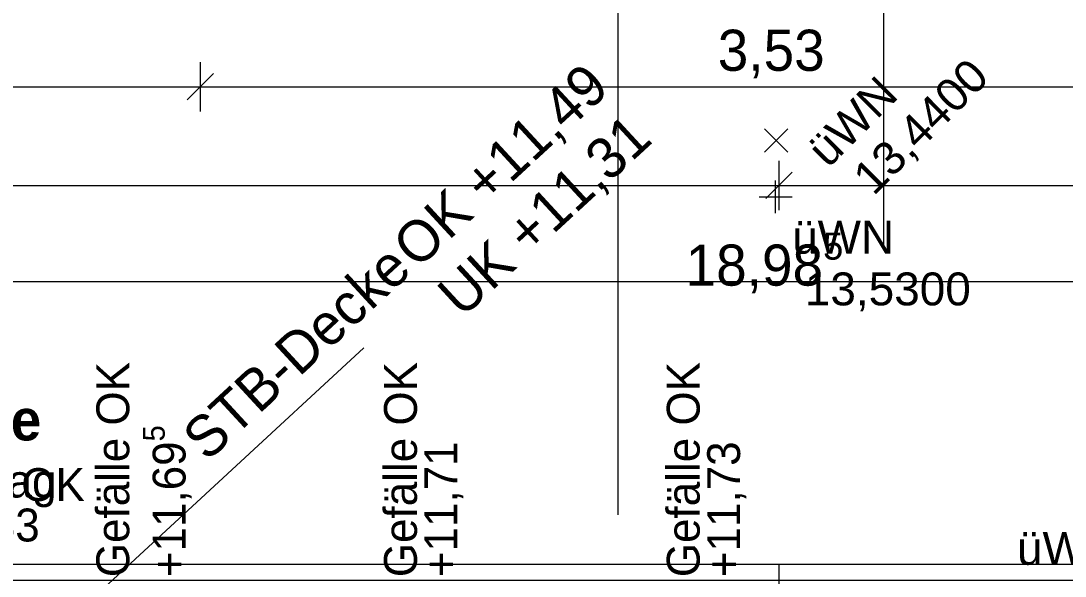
# Model space of a CAD drawing. Header units: metres. Extents: x -3 to 171, y -23 to 41.
# Drawn here: x 7.184 to 10.36, y 0.813 to 2.501 of the extents above; entities that cross this region are included whole.
import ezdxf

# ---------------------------------------------------------------- set-up
doc = ezdxf.new("R2010")
doc.units = ezdxf.units.M
doc.header["$MEASUREMENT"] = 0
doc.linetypes.add('Achse', pattern=[0.004, 0.002, -0.001, 0, -0.001])
doc.linetypes.add('Schnittlinie', pattern=[0.006, 0.003, -0.0015, 0, -0.0015])
for name, color, linetype in [('4._1.DG PP STG1_1_000 Achsraster', 7, 'Continuous'), ('4._1.DG PP STG1_1_165 Fassadengestaltung Bänder', 7, 'Continuous'), ('4._1.DG PP STG1_1_611 Entwässerung', 7, 'Continuous'), ('4._1.DG PP STG1_1_810 Raum', 7, 'Continuous'), ('4._1.DG PP STG1_1_851 Marker Schnitt', 7, 'Continuous'), ('4._1.DG PP STG1_1_910 Allgemein Lageplan Höhen', 7, 'Continuous'), ('4._1.DG PP STG1_1_950 Polierplan Bemaßung', 7, 'Continuous')]:
    doc.layers.add(name, color=color, linetype=linetype)
doc.styles.add('ERSTELLTER_STIL_1', font='arial.ttf')
doc.styles.add('ERSTELLTER_STIL_2', font='')
doc.styles.add('ERSTELLTER_STIL_6', font='')
doc.styles.get('ERSTELLTER_STIL_2').set_extended_font_data('Eurostile')
doc.styles.get('ERSTELLTER_STIL_6').set_extended_font_data('Eurostile', bold=True)

msp = doc.modelspace()

# ---------------------------------------------------------------- linework, layer by layer
at = {"layer": '4._1.DG PP STG1_1_000 Achsraster', "color": 5, "linetype": 'Achse', "lineweight": 0, "ltscale": 1000}
msp.add_line((9, 3), (9, -22.5231), dxfattribs=at)
at = {"layer": '4._1.DG PP STG1_1_165 Fassadengestaltung Bänder', "color": 7, "linetype": 'Continuous', "lineweight": 13, "ltscale": 1000, "flags": 128}
msp.add_lwpolyline([(0, 0), (0, 0.0617), (3.72, 0.85), (5.89, 0.85), (13.09, 0.85), (15.2152, 0.85), (18.985, 0.0511), (18.985, 0), (18.935, 0), (18.935, 0.0074), (15.21, 0.8), (3.72, 0.8)], close=True, dxfattribs=at)
at = {"layer": '4._1.DG PP STG1_1_611 Entwässerung', "color": 171, "linetype": 'Continuous', "lineweight": 13, "ltscale": 1000, "true_color": 0x6c6cff, "flags": 128}
msp.add_lwpolyline([(9.49, 0), (9.49, 0.85)], dxfattribs=at)
at = {"layer": '4._1.DG PP STG1_1_851 Marker Schnitt', "color": 7, "linetype": 'Schnittlinie', "lineweight": 13, "ltscale": 1000}
msp.add_line((9.8079, 4.805), (9.8079, -11.7), dxfattribs=at)
at = {"layer": '4._1.DG PP STG1_1_910 Allgemein Lageplan Höhen', "color": 7, "linetype": 'Continuous', "lineweight": 13, "ltscale": 1000}
for p, q in [((9.4458, 2.1022), (9.5165, 2.173)), ((9.5165, 2.1022), (9.4458, 2.173)), ((9.4795, 1.9163), (9.4795, 2.0163)), ((9.4295, 1.9663), (9.5295, 1.9663))]:
    msp.add_line(p, q, dxfattribs=at)
at = {"layer": '4._1.DG PP STG1_1_950 Polierplan Bemaßung', "color": 6, "linetype": 'Continuous', "lineweight": 13, "ltscale": 1000, "true_color": 0xfb02fe}
for p, q in [((7.73, 2.2261), (7.73, 2.3761)), ((7.77, 2.3411), (7.69, 2.2611)), ((2.3669, 2.3011), (7.73, 2.3011)), ((7.73, 2.3011), (11.26, 2.3011)), ((9.49, 1.9261), (9.49, 2.0761)), ((9.53, 2.0411), (9.45, 1.9611)), ((3.72, 2.0011), (9.49, 2.0011)), ((9.49, 2.0011), (15.2152, 2.0011))]:
    msp.add_line(p, q, dxfattribs=at)
at = {"layer": '4._1.DG PP STG1_1_950 Polierplan Bemaßung', "color": 1, "linetype": 'Continuous', "lineweight": 13, "ltscale": 1000, "true_color": 0xfb0106}
msp.add_line((0, 1.7084), (18.985, 1.7084), dxfattribs=at)
at = {"layer": '4._1.DG PP STG1_1_950 Polierplan Bemaßung', "color": 7, "linetype": 'Continuous', "lineweight": 13, "ltscale": 1000}
msp.add_line((6.02, -0.53), (8.2273, 1.5077), dxfattribs=at)

# ---------------------------------------------------------------- texts
at = {"layer": '4._1.DG PP STG1_1_810 Raum', "color": 7, "linetype": 'Continuous', "lineweight": 13, "attachment_point": 1}
for s, insert, char_height, style in [('\\A1;{\\pql;\\pt0;\\fEurostile|b1|i0|c0|p0;\\W1.000000;Terrasse}', (6.5489, 1.3506), 0.125, 'ERSTELLTER_STIL_6'), ('\\A1;{\\pql;\\pt0;\\fEurostile|b0|i0|c0|p0;\\W1.000000;Plattenbelag}', (6.5489, 1.1522), 0.1, 'ERSTELLTER_STIL_2')]:
    msp.add_mtext(s, dxfattribs=dict(at, insert=insert, char_height=char_height, style=style))
at = {"layer": '4._1.DG PP STG1_1_910 Allgemein Lageplan Höhen', "color": 7, "linetype": 'Continuous', "lineweight": 13, "char_height": 0.1, "attachment_point": 1, "rotation": 45, "style": 'ERSTELLTER_STIL_1'}
for s, insert in [('\\A1;{\\pql;\\fArial|b0|i0|c0|p0;\\W1.000000; 13,4400}', (9.6791, 2.0103)), ('\\A1;{\\pql;\\fArial|b0|i0|c0|p0;\\W1.000000;üWN}', (9.568, 2.1214))]:
    msp.add_mtext(s, dxfattribs=dict(at, insert=insert))
at = {"layer": '4._1.DG PP STG1_1_910 Allgemein Lageplan Höhen', "color": 7, "linetype": 'Continuous', "lineweight": 13, "char_height": 0.1, "attachment_point": 1, "style": 'ERSTELLTER_STIL_1'}
for s, insert in [('\\A1;{\\pql;\\fArial|b0|i0|c0|p0;\\W1.000000;üWN}', (9.5295, 1.8934)), ('\\A1;{\\pql;\\fArial|b0|i0|c0|p0;\\W1.000000; 13,5300}', (9.5295, 1.7363)), ('\\A1;{\\pql;\\fArial|b0|i0|c0|p0;\\W1.000000;üWN}', (10.2135, 0.9478))]:
    msp.add_mtext(s, dxfattribs=dict(at, insert=insert))
at = {"layer": '4._1.DG PP STG1_1_950 Polierplan Bemaßung', "color": 6, "linetype": 'Continuous', "lineweight": 13, "true_color": 0xfb02fe, "insert": (9.3035, 2.3261), "char_height": 0.125, "width": 0.382966, "attachment_point": 7, "style": 'ERSTELLTER_STIL_2'}
msp.add_mtext('\\A1;{\\pql;\\fEurostile|b0|i0|c0|p0;\\W1.000000;3,53}', dxfattribs=at)
at = {"layer": '4._1.DG PP STG1_1_950 Polierplan Bemaßung', "color": 7, "linetype": 'Continuous', "lineweight": 13, "insert": (8.4275, 1.7021), "char_height": 0.125, "attachment_point": 4, "rotation": 42.712, "line_spacing_factor": 0.968161, "style": 'ERSTELLTER_STIL_2'}
msp.add_mtext('\\A1;{\\pql;\\fEurostile|b0|i0|c0|p0;\\W1.000000;OK \\fEurostile|b0|i0|c0|p0;\\W1.000000;+\\fEurostile|b0|i0|c0|p0;\\W1.000000;11,49\\fEurostile|b0|i0|c0|p0;\\W1.000000;\\A1{\\H.66x;\\S^  ;}\\fEurostile|b0|i0|c0|p0;\\W1.000000;\\fEurostile|b0|i0|c0|p0;\\W1.000000;\\P\\pql;\\fEurostile|b0|i0|c0|p0;\\W1.000000;UK \\fEurostile|b0|i0|c0|p0;\\W1.000000;+\\fEurostile|b0|i0|c0|p0;\\W1.000000;11,31\\fEurostile|b0|i0|c0|p0;\\W1.000000;\\A1{\\H.66x;\\S^  ;}\\fEurostile|b0|i0|c0|p0;\\W1.000000;\\fEurostile|b0|i0|c0|p0;\\W1.000000;}', dxfattribs=at)
at = {"layer": '4._1.DG PP STG1_1_950 Polierplan Bemaßung', "color": 1, "linetype": 'Continuous', "lineweight": 13, "true_color": 0xfb0106, "insert": (9.2056, 1.6597), "char_height": 0.125, "attachment_point": 7, "style": 'ERSTELLTER_STIL_2'}
msp.add_mtext('\\A1;{\\pql;\\fEurostile|b0|i0|c0|p0;\\W1.000000;18,98\\fEurostile|b0|i0|c0|p0;\\W1.000000;\\A1{\\H.66x;\\S5^  ;}}', dxfattribs=at)
at = {"layer": '4._1.DG PP STG1_1_950 Polierplan Bemaßung', "color": 7, "linetype": 'Continuous', "lineweight": 13, "insert": (7.8032, 1.1011), "char_height": 0.125, "attachment_point": 4, "rotation": 42.712, "style": 'ERSTELLTER_STIL_2'}
msp.add_mtext('\\A1;{\\pql;\\fEurostile|b0|i0|c0|p0;\\W1.000000;\\fEurostile|b0|i0|c0|p0;\\W1.000000;\\fEurostile|b0|i0|c0|p0;\\W1.000000;STB-Decke\\fEurostile|b0|i0|c0|p0;\\W1.000000;\\A1{\\H.66x;\\S^  ;}\\fEurostile|b0|i0|c0|p0;\\W1.000000;\\fEurostile|b0|i0|c0|p0;\\W1.000000;\\P\\pql;\\fEurostile|b0|i0|c0|p0;\\W1.000000;\\fEurostile|b0|i0|c0|p0;\\W1.000000;\\fEurostile|b0|i0|c0|p0;\\W1.000000;\\fEurostile|b0|i0|c0|p0;\\W1.000000;\\A1{\\H.66x;\\S^  ;}\\fEurostile|b0|i0|c0|p0;\\W1.000000;\\fEurostile|b0|i0|c0|p0;\\W1.000000;}', dxfattribs=at)
at = {"layer": '4._1.DG PP STG1_1_950 Polierplan Bemaßung', "color": 171, "linetype": 'Continuous', "lineweight": 13, "true_color": 0x6c6cff, "char_height": 0.1, "attachment_point": 7, "rotation": 90, "style": 'ERSTELLTER_STIL_2'}
for s, insert, width in [('\\A1;{\\pql;\\fEurostile|b0|i0|c0|p0;\\W1.000000;Gefälle OK}', (7.515, 0.81), 0.647754), ('\\A1;{\\pql;\\fEurostile|b0|i0|c0|p0;\\W1.000000;Gefälle OK}', (8.39, 0.81), 0.647754), ('\\A1;{\\pql;\\fEurostile|b0|i0|c0|p0;\\W1.000000;Gefälle OK}', (9.25, 0.81), 0.647754), ('\\A1;{\\pql;\\fEurostile|b0|i0|c0|p0;\\W1.000000;+11,71}', (8.53, 0.81), 0.490357), ('\\A1;{\\pql;\\fEurostile|b0|i0|c0|p0;\\W1.000000;+11,73}', (9.39, 0.81), 0.490357)]:
    msp.add_mtext(s, dxfattribs=dict(at, insert=insert, width=width))
at = {"layer": '4._1.DG PP STG1_1_950 Polierplan Bemaßung', "color": 171, "linetype": 'Continuous', "lineweight": 13, "true_color": 0x6c6cff, "insert": (7.714, 0.81), "char_height": 0.1, "attachment_point": 7, "rotation": 90, "style": 'ERSTELLTER_STIL_2'}
msp.add_mtext('\\A1;{\\pql;\\fEurostile|b0|i0|c0|p0;\\W1.000000;+11,69\\fEurostile|b0|i0|c0|p0;\\W1.000000;\\A1{\\H.66x;\\S5^  ;}}', dxfattribs=at)
at = {"layer": '4._1.DG PP STG1_1_950 Polierplan Bemaßung', "color": 5, "linetype": 'Continuous', "lineweight": 13, "char_height": 0.1, "attachment_point": 7, "style": 'ERSTELLTER_STIL_2'}
for s, insert, width in [('\\A1;{\\pql;\\fEurostile|b0|i0|c0|p0;\\W1.000000;Erker OK}', (6.8285, 1.04), 0.564332), ('\\A1;{\\pql;\\fEurostile|b0|i0|c0|p0;\\W1.000000;+11,83}', (6.8285, 0.9), 0.490357)]:
    msp.add_mtext(s, dxfattribs=dict(at, insert=insert, width=width))

doc.saveas('drawing.dxf')
